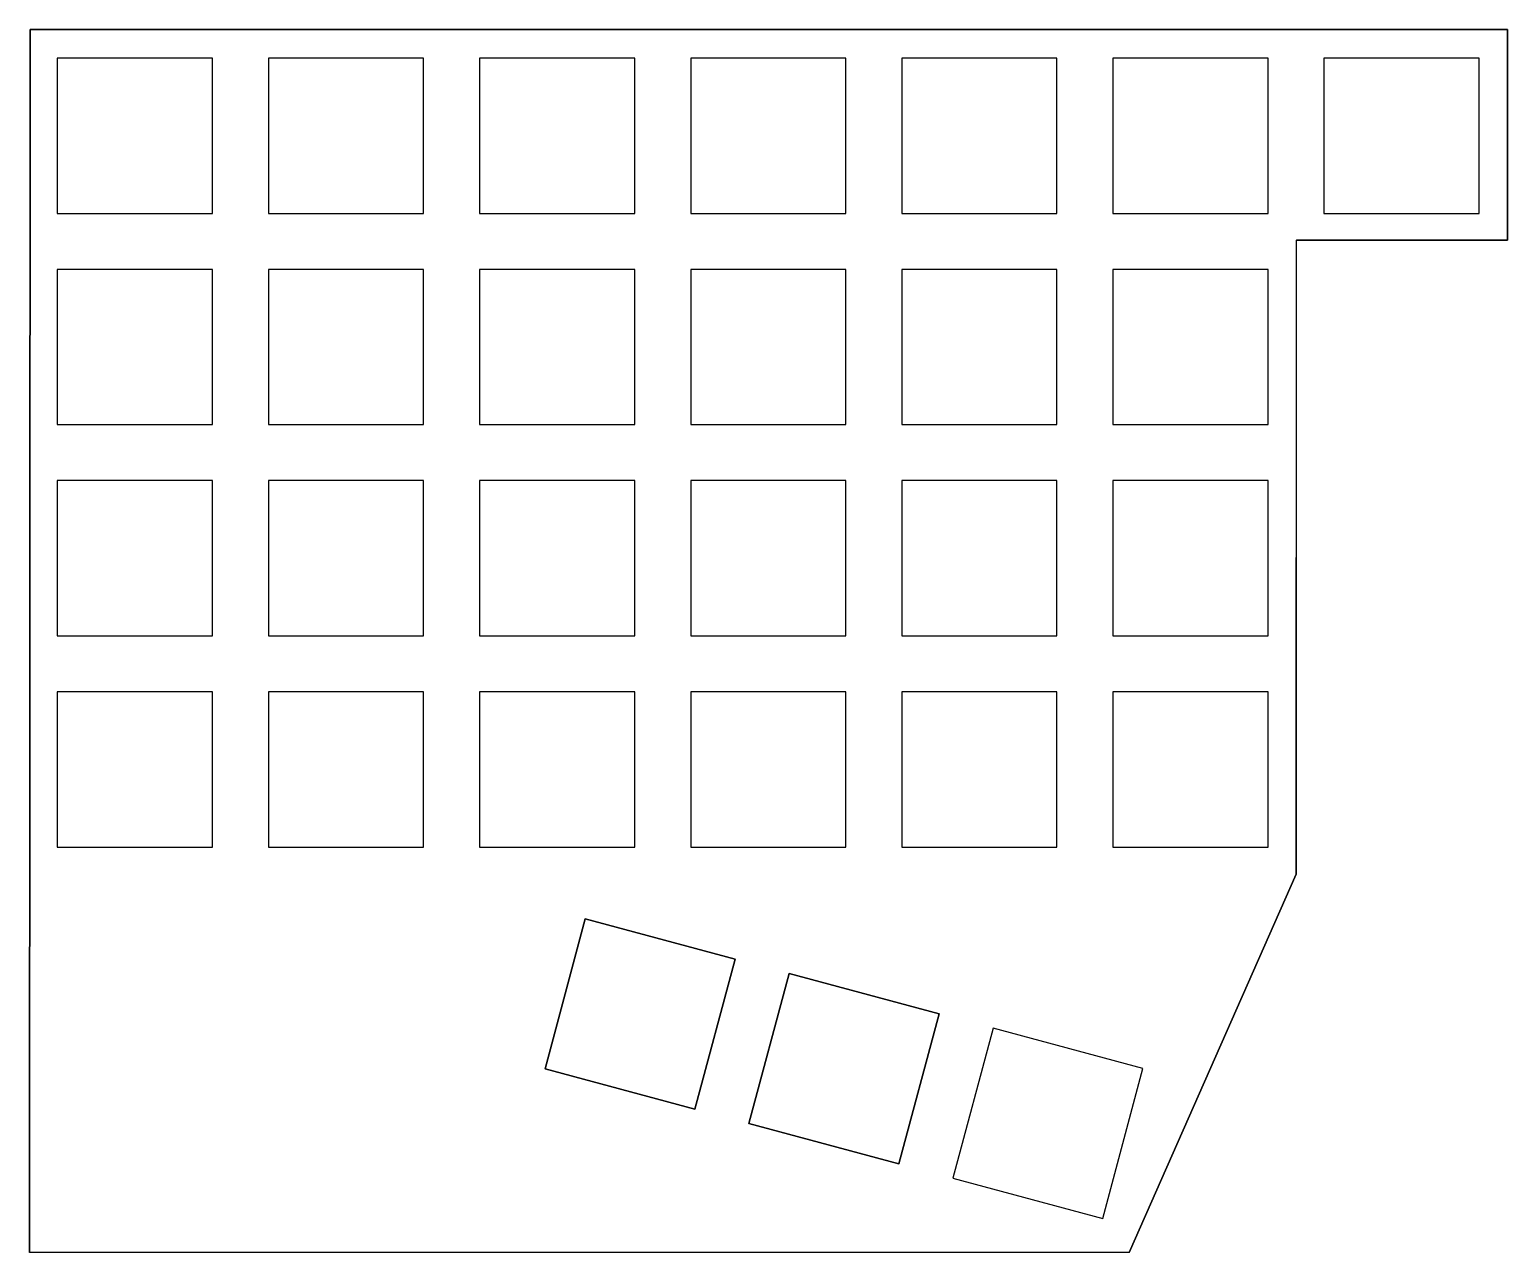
# Model space of a CAD drawing. Header units: millimetres. Extents: x 74 to 207, y -150 to -40.
import ezdxf

# ---------------------------------------------------------------- set-up
doc = ezdxf.new("R2010")
doc.units = ezdxf.units.MM
doc.layers.get('0').update_dxf_attribs({"linetype": 'CONTINUOUS'})

msp = doc.modelspace()

# ---------------------------------------------------------------- linework, layer by layer
for p, q in [((73.84, -39.71), (73.8, -149.99)), ((207.14, -39.71), (73.84, -39.71)), ((207.14, -58.71), (207.14, -39.71)), ((188.09, -115.88), (188.12, -58.71)), ((188.09, -58.73), (207.14, -58.71)), ((173.02, -149.99), (188.09, -115.88)), ((160.74, -129.78), (157.11, -143.3)), ((174.26, -133.4), (160.74, -129.78)), ((170.64, -146.93), (174.26, -133.4)), ((157.11, -143.3), (170.64, -146.93)), ((173.02, -149.99), (73.8, -149.99))]:
    msp.add_line(p, q)
for points in [[(207.14, -39.71), (207.14, -58.71), (188.12, -58.71), (188.12, -58.71), (188.11, -58.71), (188.11, -58.71), (188.11, -58.72), (188.1, -58.72), (188.1, -58.72), (188.1, -58.73), (188.09, -58.73), (188.09, -115.88), (173.02, -149.99), (73.8, -149.99), (73.84, -39.71)], [(76.3, -56.29), (90.3, -56.29), (90.3, -42.29), (76.3, -42.29)], [(90.3, -42.29), (76.3, -42.29), (76.3, -56.29), (90.3, -56.29)], [(109.35, -56.29), (109.35, -42.29), (95.35, -42.29), (95.35, -56.29)], [(109.35, -42.29), (95.35, -42.29), (95.35, -56.29), (109.35, -56.29)], [(114.4, -42.29), (114.4, -56.29), (128.4, -56.29), (128.4, -42.29)], [(128.4, -42.29), (114.4, -42.29), (114.4, -56.29), (128.4, -56.29)], [(133.45, -42.29), (133.45, -56.29), (147.45, -56.29), (147.45, -42.29)], [(147.45, -42.29), (133.45, -42.29), (133.45, -56.29), (147.45, -56.29)], [(166.5, -56.29), (166.5, -42.29), (152.5, -42.29), (152.5, -56.29)], [(166.5, -42.29), (152.5, -42.29), (152.5, -56.29), (166.5, -56.29)], [(185.55, -42.29), (171.55, -42.29), (171.55, -56.29), (185.55, -56.29)], [(185.55, -42.29), (171.55, -42.29), (171.55, -56.29), (185.55, -56.29)], [(190.59, -56.29), (204.6, -56.29), (204.6, -42.29), (190.59, -42.29)], [(204.6, -42.29), (190.59, -42.29), (190.59, -56.29), (204.6, -56.29)], [(76.3, -61.34), (76.3, -75.34), (90.3, -75.34), (90.3, -61.34)], [(90.3, -61.34), (76.3, -61.34), (76.3, -75.34), (90.3, -75.34)], [(95.35, -75.34), (109.35, -75.34), (109.35, -61.34), (95.35, -61.34)], [(109.35, -61.34), (95.35, -61.34), (95.35, -75.34), (109.35, -75.34)], [(114.4, -75.34), (128.4, -75.34), (128.4, -61.34), (114.4, -61.34)], [(128.4, -61.34), (114.4, -61.34), (114.4, -75.34), (128.4, -75.34)], [(133.45, -75.34), (147.45, -75.34), (147.45, -61.34), (133.45, -61.34)], [(147.45, -61.34), (133.45, -61.34), (133.45, -75.34), (147.45, -75.34)], [(152.5, -61.34), (152.5, -75.34), (166.5, -75.34), (166.5, -61.34)], [(166.5, -61.34), (152.5, -61.34), (152.5, -75.34), (166.5, -75.34)], [(171.55, -61.34), (171.55, -75.34), (185.55, -75.34), (185.55, -61.34)], [(185.55, -61.34), (171.55, -61.34), (171.55, -75.34), (185.55, -75.34)], [(90.3, -80.39), (76.3, -80.39), (76.3, -94.39), (90.3, -94.39)], [(90.3, -80.39), (76.3, -80.39), (76.3, -94.39), (90.3, -94.39)], [(109.35, -80.39), (95.35, -80.39), (95.35, -94.39), (109.35, -94.39)], [(109.35, -80.39), (95.35, -80.39), (95.35, -94.39), (109.35, -94.39)], [(114.4, -94.39), (128.4, -94.39), (128.4, -80.39), (114.4, -80.39)], [(128.4, -80.39), (114.4, -80.39), (114.4, -94.39), (128.4, -94.39)], [(133.45, -94.39), (147.45, -94.39), (147.45, -80.39), (133.45, -80.39)], [(147.45, -80.39), (133.45, -80.39), (133.45, -94.39), (147.45, -94.39)], [(166.5, -94.39), (166.5, -80.39), (152.5, -80.39), (152.5, -94.39)], [(166.5, -80.39), (152.5, -80.39), (152.5, -94.39), (166.5, -94.39)], [(185.55, -94.39), (185.55, -80.39), (171.55, -80.39), (171.55, -94.39)], [(185.55, -80.39), (171.55, -80.39), (171.55, -94.39), (185.55, -94.39)], [(90.3, -113.44), (90.3, -99.44), (76.3, -99.44), (76.3, -113.44)], [(90.3, -99.44), (76.3, -99.44), (76.3, -113.44), (90.3, -113.44)], [(109.35, -113.44), (109.35, -99.44), (95.35, -99.44), (95.35, -113.44)], [(109.35, -99.44), (95.35, -99.44), (95.35, -113.44), (109.35, -113.44)], [(114.4, -113.44), (128.4, -113.44), (128.4, -99.44), (114.4, -99.44)], [(128.4, -99.44), (114.4, -99.44), (114.4, -113.44), (128.4, -113.44)], [(133.45, -99.44), (133.45, -113.44), (147.45, -113.44), (147.45, -99.44)], [(147.45, -99.44), (133.45, -99.44), (133.45, -113.44), (147.45, -113.44)], [(152.5, -113.44), (166.5, -113.44), (166.5, -99.44), (152.5, -99.44)], [(166.5, -99.44), (152.5, -99.44), (152.5, -113.44), (166.5, -113.44)], [(185.55, -113.44), (185.55, -99.44), (171.55, -99.44), (171.55, -113.44)], [(185.55, -99.44), (171.55, -99.44), (171.55, -113.44), (185.55, -113.44)], [(120.31, -133.44), (133.83, -137.06), (137.46, -123.54), (123.94, -119.92)], [(120.31, -133.44), (123.94, -119.92), (137.46, -123.54), (133.83, -137.06)], [(155.86, -128.47), (142.34, -124.85), (138.71, -138.37), (152.23, -141.99)], [(138.71, -138.37), (142.34, -124.85), (155.86, -128.47), (152.23, -141.99)], [(170.64, -146.93), (174.26, -133.4), (160.74, -129.78), (157.11, -143.3)]]:
    msp.add_lwpolyline(points, close=True)

doc.saveas('drawing.dxf')
